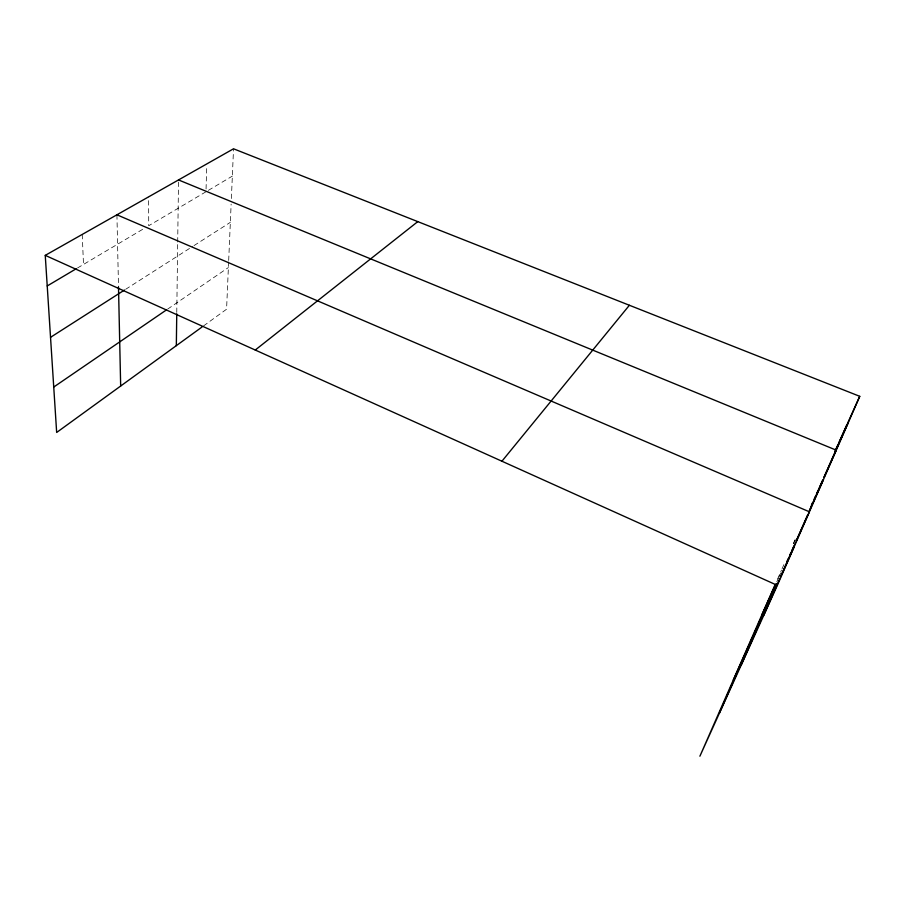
<?xml version="1.0" encoding="UTF-8"?>
<svg xmlns="http://www.w3.org/2000/svg" width="905" height="905" viewBox="0 0 905 905"><rect width="100%" height="100%" fill="white"/><g stroke="black" fill="none" stroke-linecap="round" stroke-linejoin="round"><path stroke-width="0.68" stroke-dasharray="4.53 3.39" d="M176.769 312.451L177.685 243.468M177.697 242.054L178.523 179.937M206.057 188.975L206.702 166.724M228.626 261.896L226.578 309.216L202.075 326.977M228.694 260.482L231.137 204.134M231.375 198.534L233.535 148.793M793.662 543.588L795.303 539.821M777.61 578.951L781.513 570.048M782.067 568.781L784.861 562.424M793.3 543.554L794.997 539.799M776.795 581.802L778.526 577.978M779.103 576.711L780.834 572.876M167.629 309.114L228.377 267.541M125.637 289.306L192.833 246.33M194.021 245.583L230.345 222.347M77.445 268.027L143.929 228.58M205.978 191.758L148.725 225.73L148.624 196.86M208.376 190.344L232.347 176.113M82.231 234.44L83.498 264.441M116.926 214.802L118.498 286.885"/><path stroke-width="1.36" d="M176.328 345.653L176.758 313.843M774.827 585.309L699.893 756.207L777.35 585.377L859.75 396.322L233.535 148.793L45.25 255.368L56.664 432.466L202.075 326.977M719.418 713.14L775.924 584.098M741.059 665.413L776.705 583.883L733.322 679.949M763.707 615.445L779.963 578.193M795.563 542.457L780.529 576.915L794.002 547.174M807.384 515.364L796.117 541.19L809.409 511.811L116.926 214.802M808.516 512.784L822.803 480.035L819.364 487.603M834.682 451.867L838.098 444.298M839.24 441.776L847.204 424.106L823.912 477.501L836.277 450.17L178.523 179.937M847.781 422.85L859.75 396.322M835.666 450.566L848.392 422.375M761.818 614.959L775.653 584.358M811.389 505.25L812.532 502.728M814.24 498.949L815.382 496.426M816.514 493.904L818.233 490.125M810.201 508.915L823.312 479.922M787.022 561.292L788.153 558.781M789.861 555.003L791.004 552.491M792.135 549.98L793.843 546.213M501.924 461.222L629.382 305.268M255.255 350.031L417.782 221.623M53.734 387.046L166.463 309.906M50.533 337.327L124.471 290.053M47.218 285.957L76.235 268.74M45.25 255.368L777.35 585.377M118.498 286.885L120.67 386.039"/></g></svg>
